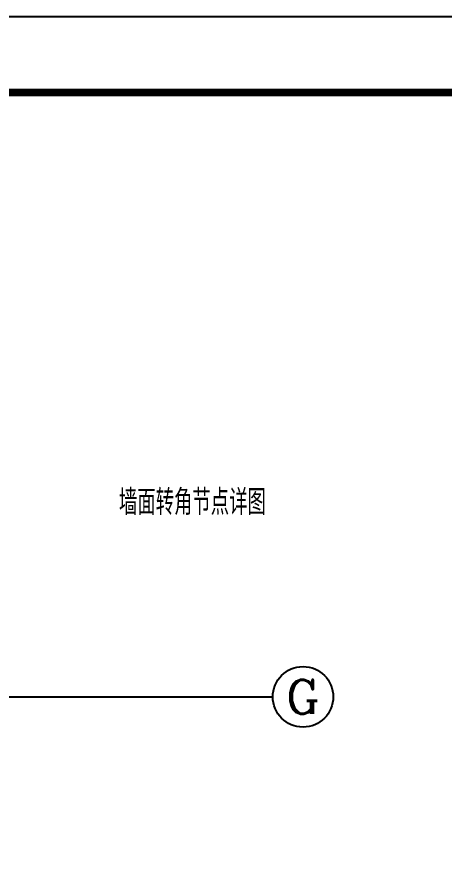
# Model space of a CAD drawing. Extents: x -266287 to 275962, y -324567 to 363765.
# Drawn here: x -94392 to -83078, y 88136 to 110433 of the extents above; entities that cross this region are included whole.
import ezdxf
from ezdxf.enums import TextEntityAlignment as Align

# ---------------------------------------------------------------- set-up
doc = ezdxf.new("R2010")
doc.units = 0
doc.header["$LTSCALE"] = 1000
doc.layers.get('0').update_dxf_attribs({"linetype": 'CONTINUOUS'})
for name, color, linetype in [('AXIS', 3, 'CONTINUOUS'), ('AXIS_TEXT', 7, 'CONTINUOUS'), ('PUB_TEXT', 7, 'CONTINUOUS'), ('PUB_TITLE', 4, 'CONTINUOUS')]:
    doc.layers.add(name, color=color, linetype=linetype)
doc.styles.add('_TCH_AXIS', font='COMPLEX', dxfattribs={"bigfont": 'GBCBIG'})
doc.styles.add('_TCH_DIM', font='SIMPLEX', dxfattribs={"bigfont": 'GBCBIG'})
doc.styles.add('COMPLEX', font='COMPLEX')

# ---------------------------------------------------------------- blocks, each defined once
blk = doc.blocks.new('_AXISO')
blk.add_circle((0, 0), 0.5)
at = {"layer": 'AXIS_TEXT', "style": 'COMPLEX', "width": 1.041667}
blk.add_attdef('A', text='', height=0.56, dxfattribs=at).set_placement((-0.25, -0.28), (0.25, -0.28), align=Align.FIT)

msp = doc.modelspace()

# ---------------------------------------------------------------- linework, layer by layer
at = {"layer": 'AXIS'}
msp.add_line((-95615.20461, 92433.30504), (-87615.20461, 92433.30504), dxfattribs=at)
at = {"layer": 'PUB_TITLE'}
msp.add_lwpolyline([(-220364.58828, 26433.30504), (-71764.58828, 26433.30504), (-71764.58828, 110433.30504), (-220364.58828, 110433.30504)], close=True, dxfattribs=at)
at = {"layer": 'PUB_TITLE', "const_width": 200}
msp.add_lwpolyline([(-215364.58828, 28433.30504), (-73764.58828, 28433.30504), (-73764.58828, 108433.30504), (-215364.58828, 108433.30504)], close=True, dxfattribs=at)

# ---------------------------------------------------------------- block references
at = {"layer": 'AXIS'}
ref = msp.add_blockref('_AXISO', (-86815.20461, 92433.30504), dxfattribs=dict(at, xscale=1600, yscale=1600, zscale=1600))
ref.add_attrib('A', 'G', dxfattribs={"layer": 'AXIS_TEXT', "height": 905.09668, "style": '_TCH_AXIS', "width": 1.166667}).set_placement((-87267.75295, 91980.7567), (-86362.65627, 91980.7567), align=Align.FIT)

# ---------------------------------------------------------------- texts
at = {"layer": 'PUB_TEXT', "style": '_TCH_DIM'}
msp.add_text('墙面转角节点详图', height=675.177305, dxfattribs=at).set_placement((-91689.03116, 97247.16122))

doc.saveas('drawing.dxf')
